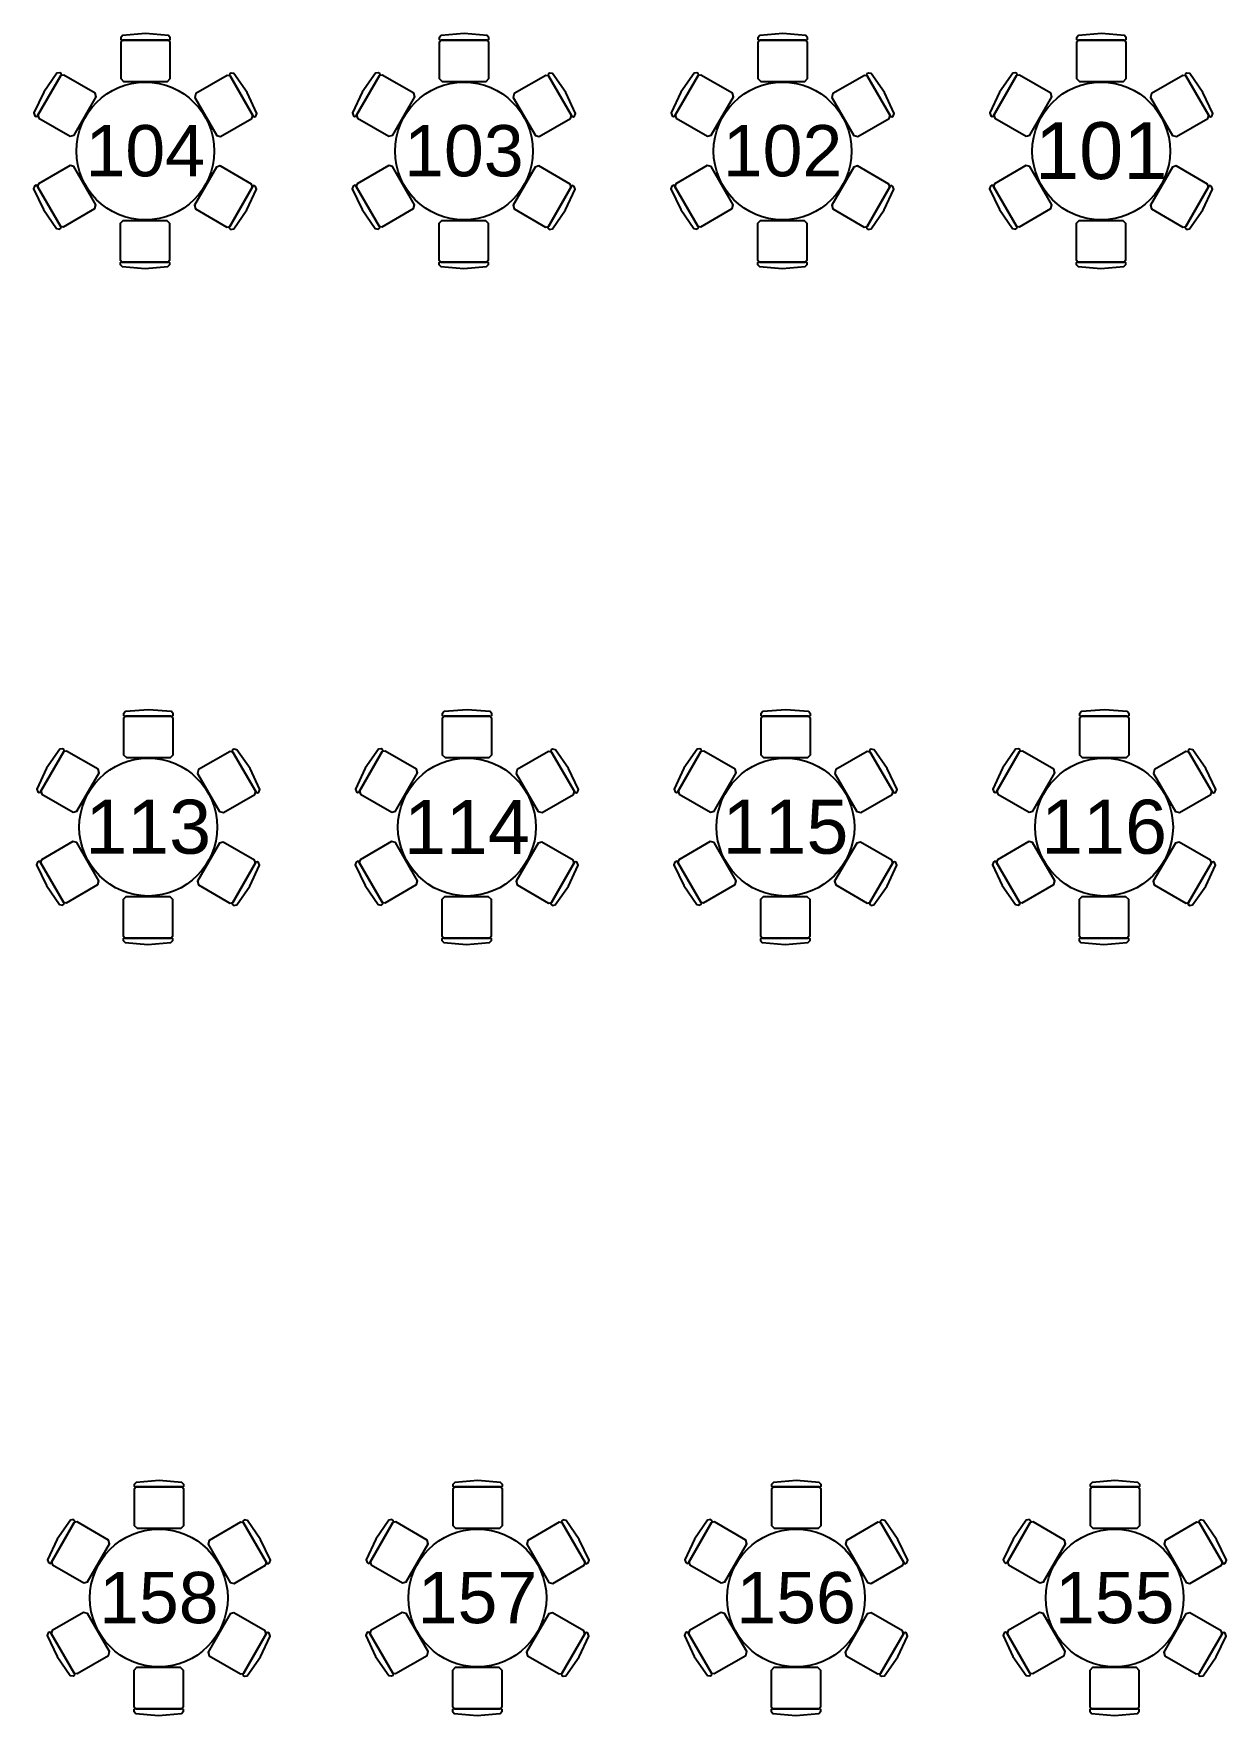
# Model space of a CAD drawing. Header units: metres. Extents: x 19 to 194, y 62 to 154.
# Drawn here: x 56.83 to 70.02, y 82.92 to 101.52 of the extents above; entities that cross this region are included whole.
import ezdxf

# ---------------------------------------------------------------- set-up
doc = ezdxf.new("R2010")
doc.units = ezdxf.units.M
doc.header["$MEASUREMENT"] = 0
doc.layers.add('[labels]', color=7, linetype='Continuous')
doc.layers.add('Layer 15', color=7, linetype='Continuous')
doc.styles.add('Arial', font='Arial.ttf')

msp = doc.modelspace()

# ---------------------------------------------------------------- linework, layer by layer
at = {"layer": 'Layer 15', "color": 18, "lineweight": 25, "true_color": 0x000000}
for points in [[(58.3166, 101.4458), (58.3272, 101.444), (58.3378, 101.4541), (58.3378, 101.4716), (58.3171, 101.4966), (58.0635, 101.5175), (57.8098, 101.4966), (57.7891, 101.4716), (57.7891, 101.4541), (57.7997, 101.444), (57.8103, 101.4458), (57.7891, 101.4207), (57.7891, 101.0197), (57.8196, 100.9892), (58.3073, 100.9892), (58.3378, 101.0197), (58.3378, 101.4207), (58.3166, 101.4458), (57.8103, 101.4458)], [(61.8406, 101.4458), (61.8512, 101.444), (61.8618, 101.4541), (61.8618, 101.4716), (61.8411, 101.4966), (61.5875, 101.5175), (61.3338, 101.4966), (61.3131, 101.4716), (61.3131, 101.4541), (61.3237, 101.444), (61.3343, 101.4458), (61.3131, 101.4207), (61.3131, 101.0197), (61.3436, 100.9892), (61.8313, 100.9892), (61.8618, 101.0197), (61.8618, 101.4207), (61.8406, 101.4458), (61.3343, 101.4458)], [(65.3646, 101.4458), (65.3752, 101.444), (65.3858, 101.4541), (65.3858, 101.4716), (65.3651, 101.4966), (65.1115, 101.5175), (64.8578, 101.4966), (64.8371, 101.4716), (64.8371, 101.4541), (64.8477, 101.444), (64.8583, 101.4458), (64.8371, 101.4207), (64.8371, 101.0197), (64.8676, 100.9892), (65.3553, 100.9892), (65.3858, 101.0197), (65.3858, 101.4207), (65.3646, 101.4458), (64.8583, 101.4458)], [(68.8886, 101.4458), (68.8992, 101.444), (68.9098, 101.4541), (68.9098, 101.4716), (68.8891, 101.4966), (68.6355, 101.5175), (68.3818, 101.4966), (68.3611, 101.4716), (68.3611, 101.4541), (68.3717, 101.444), (68.3823, 101.4458), (68.3611, 101.4207), (68.3611, 101.0197), (68.3916, 100.9892), (68.8793, 100.9892), (68.9098, 101.0197), (68.9098, 101.4207), (68.8886, 101.4458), (68.3823, 101.4458)], [(57.1262, 101.0537), (57.1331, 101.062), (57.1296, 101.0763), (57.1144, 101.085), (57.0824, 101.0795), (56.9375, 100.8704), (56.8288, 100.6402), (56.8401, 100.6098), (56.8552, 100.6011), (56.8693, 100.6052), (56.8731, 100.6153), (56.8842, 100.5844), (57.2315, 100.3839), (57.2731, 100.395), (57.5169, 100.8174), (57.5058, 100.859), (57.1585, 101.0595), (57.1262, 101.0537), (56.8731, 100.6153)], [(59.2513, 100.6109), (59.255, 100.6008), (59.2691, 100.5967), (59.2843, 100.6054), (59.2955, 100.6358), (59.1869, 100.866), (59.0419, 101.0751), (59.0099, 101.0806), (58.9948, 101.0719), (58.9913, 101.0576), (58.9982, 101.0493), (58.9658, 101.0551), (58.6186, 100.8546), (58.6074, 100.813), (58.8512, 100.3906), (58.8929, 100.3795), (59.2402, 100.58), (59.2513, 100.6109), (58.9982, 101.0493)], [(60.6502, 101.0537), (60.6571, 101.062), (60.6536, 101.0763), (60.6384, 101.085), (60.6064, 101.0795), (60.4615, 100.8704), (60.3528, 100.6402), (60.3641, 100.6098), (60.3792, 100.6011), (60.3933, 100.6052), (60.3971, 100.6153), (60.4082, 100.5844), (60.7555, 100.3839), (60.7971, 100.395), (61.0409, 100.8174), (61.0298, 100.859), (60.6825, 101.0595), (60.6502, 101.0537), (60.3971, 100.6153)], [(62.7753, 100.6109), (62.779, 100.6008), (62.7931, 100.5967), (62.8083, 100.6054), (62.8195, 100.6358), (62.7109, 100.866), (62.5659, 101.0751), (62.5339, 101.0806), (62.5188, 101.0719), (62.5153, 101.0576), (62.5222, 101.0493), (62.4898, 101.0551), (62.1426, 100.8546), (62.1314, 100.813), (62.3752, 100.3906), (62.4169, 100.3795), (62.7642, 100.58), (62.7753, 100.6109), (62.5222, 101.0493)], [(64.1742, 101.0537), (64.1811, 101.062), (64.1776, 101.0763), (64.1624, 101.085), (64.1304, 101.0795), (63.9855, 100.8704), (63.8768, 100.6402), (63.8881, 100.6098), (63.9032, 100.6011), (63.9173, 100.6052), (63.9211, 100.6153), (63.9322, 100.5844), (64.2795, 100.3839), (64.3211, 100.395), (64.5649, 100.8174), (64.5538, 100.859), (64.2065, 101.0595), (64.1742, 101.0537), (63.9211, 100.6153)], [(66.2993, 100.6109), (66.303, 100.6008), (66.3171, 100.5967), (66.3323, 100.6054), (66.3435, 100.6358), (66.2349, 100.866), (66.0899, 101.0751), (66.0579, 101.0806), (66.0428, 101.0719), (66.0393, 101.0576), (66.0462, 101.0493), (66.0138, 101.0551), (65.6666, 100.8546), (65.6554, 100.813), (65.8992, 100.3906), (65.9409, 100.3795), (66.2882, 100.58), (66.2993, 100.6109), (66.0462, 101.0493)], [(67.6982, 101.0537), (67.7051, 101.062), (67.7016, 101.0763), (67.6864, 101.085), (67.6544, 101.0795), (67.5095, 100.8704), (67.4008, 100.6402), (67.4121, 100.6098), (67.4272, 100.6011), (67.4413, 100.6052), (67.4451, 100.6153), (67.4562, 100.5844), (67.8035, 100.3839), (67.8451, 100.395), (68.0889, 100.8174), (68.0778, 100.859), (67.7305, 101.0595), (67.6982, 101.0537), (67.4451, 100.6153)], [(69.8233, 100.6109), (69.827, 100.6008), (69.8411, 100.5967), (69.8563, 100.6054), (69.8675, 100.6358), (69.7589, 100.866), (69.6139, 101.0751), (69.5819, 101.0806), (69.5668, 101.0719), (69.5633, 101.0576), (69.5702, 101.0493), (69.5378, 101.0551), (69.1906, 100.8546), (69.1794, 100.813), (69.4232, 100.3906), (69.4649, 100.3795), (69.8122, 100.58), (69.8233, 100.6109), (69.5702, 101.0493)], [(56.8706, 99.8267), (56.8668, 99.8368), (56.8527, 99.8409), (56.8376, 99.8322), (56.8263, 99.8017), (56.935, 99.5716), (57.0799, 99.3624), (57.1119, 99.357), (57.1271, 99.3657), (57.1306, 99.38), (57.1237, 99.3883), (57.156, 99.3824), (57.5033, 99.583), (57.5144, 99.6246), (57.2706, 100.0469), (57.229, 100.0581), (56.8817, 99.8576), (56.8706, 99.8267), (57.1237, 99.3883)], [(60.3946, 99.8267), (60.3908, 99.8368), (60.3767, 99.8409), (60.3616, 99.8322), (60.3503, 99.8017), (60.459, 99.5716), (60.6039, 99.3624), (60.6359, 99.357), (60.6511, 99.3657), (60.6546, 99.38), (60.6477, 99.3883), (60.68, 99.3824), (61.0273, 99.583), (61.0384, 99.6246), (60.7946, 100.0469), (60.753, 100.0581), (60.4057, 99.8576), (60.3946, 99.8267), (60.6477, 99.3883)], [(63.9186, 99.8267), (63.9148, 99.8368), (63.9007, 99.8409), (63.8856, 99.8322), (63.8743, 99.8017), (63.983, 99.5716), (64.1279, 99.3624), (64.1599, 99.357), (64.1751, 99.3657), (64.1786, 99.38), (64.1717, 99.3883), (64.204, 99.3824), (64.5513, 99.583), (64.5624, 99.6246), (64.3186, 100.0469), (64.277, 100.0581), (63.9297, 99.8576), (63.9186, 99.8267), (64.1717, 99.3883)], [(67.4426, 99.8267), (67.4388, 99.8368), (67.4247, 99.8409), (67.4096, 99.8322), (67.3983, 99.8017), (67.507, 99.5716), (67.6519, 99.3624), (67.6839, 99.357), (67.6991, 99.3657), (67.7026, 99.38), (67.6957, 99.3883), (67.728, 99.3824), (68.0753, 99.583), (68.0864, 99.6246), (67.8426, 100.0469), (67.801, 100.0581), (67.4537, 99.8576), (67.4426, 99.8267), (67.6957, 99.3883)], [(58.9956, 99.384), (58.9887, 99.3757), (58.9922, 99.3614), (59.0073, 99.3527), (59.0393, 99.3581), (59.1843, 99.5673), (59.2929, 99.7974), (59.2817, 99.8279), (59.2665, 99.8366), (59.2524, 99.8325), (59.2487, 99.8224), (59.2376, 99.8533), (58.8903, 100.0538), (58.8486, 100.0426), (58.6048, 99.6203), (58.616, 99.5787), (58.9632, 99.3781), (58.9956, 99.384), (59.2487, 99.8224)], [(62.5196, 99.384), (62.5127, 99.3757), (62.5162, 99.3614), (62.5313, 99.3527), (62.5633, 99.3581), (62.7083, 99.5673), (62.8169, 99.7974), (62.8057, 99.8279), (62.7905, 99.8366), (62.7764, 99.8325), (62.7727, 99.8224), (62.7616, 99.8533), (62.4143, 100.0538), (62.3726, 100.0426), (62.1288, 99.6203), (62.14, 99.5787), (62.4872, 99.3781), (62.5196, 99.384), (62.7727, 99.8224)], [(66.0436, 99.384), (66.0367, 99.3757), (66.0402, 99.3614), (66.0553, 99.3527), (66.0873, 99.3581), (66.2323, 99.5673), (66.3409, 99.7974), (66.3297, 99.8279), (66.3145, 99.8366), (66.3004, 99.8325), (66.2967, 99.8224), (66.2856, 99.8533), (65.9383, 100.0538), (65.8966, 100.0426), (65.6528, 99.6203), (65.664, 99.5787), (66.0112, 99.3781), (66.0436, 99.384), (66.2967, 99.8224)], [(69.5676, 99.384), (69.5607, 99.3757), (69.5642, 99.3614), (69.5793, 99.3527), (69.6113, 99.3581), (69.7563, 99.5673), (69.8649, 99.7974), (69.8537, 99.8279), (69.8385, 99.8366), (69.8244, 99.8325), (69.8207, 99.8224), (69.8096, 99.8533), (69.4623, 100.0538), (69.4206, 100.0426), (69.1768, 99.6203), (69.188, 99.5787), (69.5352, 99.3781), (69.5676, 99.384), (69.8207, 99.8224)], [(57.8053, 98.9918), (57.7947, 98.9936), (57.7841, 98.9835), (57.7841, 98.966), (57.8048, 98.941), (58.0585, 98.9201), (58.3121, 98.941), (58.3328, 98.966), (58.3328, 98.9835), (58.3222, 98.9936), (58.3116, 98.9918), (58.3328, 99.0169), (58.3328, 99.4179), (58.3023, 99.4484), (57.8146, 99.4484), (57.7841, 99.4179), (57.7841, 99.0169), (57.8053, 98.9918), (58.3116, 98.9918)], [(61.3293, 98.9918), (61.3187, 98.9936), (61.3081, 98.9835), (61.3081, 98.966), (61.3288, 98.941), (61.5825, 98.9201), (61.8361, 98.941), (61.8568, 98.966), (61.8568, 98.9835), (61.8462, 98.9936), (61.8356, 98.9918), (61.8568, 99.0169), (61.8568, 99.4179), (61.8263, 99.4484), (61.3386, 99.4484), (61.3081, 99.4179), (61.3081, 99.0169), (61.3293, 98.9918), (61.8356, 98.9918)], [(64.8533, 98.9918), (64.8427, 98.9936), (64.8321, 98.9835), (64.8321, 98.966), (64.8528, 98.941), (65.1065, 98.9201), (65.3601, 98.941), (65.3808, 98.966), (65.3808, 98.9835), (65.3702, 98.9936), (65.3596, 98.9918), (65.3808, 99.0169), (65.3808, 99.4179), (65.3503, 99.4484), (64.8626, 99.4484), (64.8321, 99.4179), (64.8321, 99.0169), (64.8533, 98.9918), (65.3596, 98.9918)], [(68.3773, 98.9918), (68.3667, 98.9936), (68.3561, 98.9835), (68.3561, 98.966), (68.3768, 98.941), (68.6305, 98.9201), (68.8841, 98.941), (68.9048, 98.966), (68.9048, 98.9835), (68.8942, 98.9936), (68.8836, 98.9918), (68.9048, 99.0169), (68.9048, 99.4179), (68.8743, 99.4484), (68.3866, 99.4484), (68.3561, 99.4179), (68.3561, 99.0169), (68.3773, 98.9918), (68.8836, 98.9918)], [(58.3491, 93.9698), (58.3597, 93.968), (58.3703, 93.9781), (58.3703, 93.9956), (58.3496, 94.0206), (58.096, 94.0415), (57.8423, 94.0206), (57.8216, 93.9956), (57.8216, 93.9781), (57.8322, 93.968), (57.8428, 93.9698), (57.8216, 93.9447), (57.8216, 93.5437), (57.8521, 93.5132), (58.3398, 93.5132), (58.3703, 93.5437), (58.3703, 93.9447), (58.3491, 93.9698), (57.8428, 93.9698)], [(61.8731, 93.9698), (61.8837, 93.968), (61.8943, 93.9781), (61.8943, 93.9956), (61.8736, 94.0206), (61.62, 94.0415), (61.3663, 94.0206), (61.3456, 93.9956), (61.3456, 93.9781), (61.3562, 93.968), (61.3668, 93.9698), (61.3456, 93.9447), (61.3456, 93.5437), (61.3761, 93.5132), (61.8638, 93.5132), (61.8943, 93.5437), (61.8943, 93.9447), (61.8731, 93.9698), (61.3668, 93.9698)], [(65.3971, 93.9698), (65.4077, 93.968), (65.4183, 93.9781), (65.4183, 93.9956), (65.3976, 94.0206), (65.144, 94.0415), (64.8903, 94.0206), (64.8696, 93.9956), (64.8696, 93.9781), (64.8802, 93.968), (64.8908, 93.9698), (64.8696, 93.9447), (64.8696, 93.5437), (64.9001, 93.5132), (65.3878, 93.5132), (65.4183, 93.5437), (65.4183, 93.9447), (65.3971, 93.9698), (64.8908, 93.9698)], [(68.9211, 93.9698), (68.9317, 93.968), (68.9423, 93.9781), (68.9423, 93.9956), (68.9216, 94.0206), (68.668, 94.0415), (68.4143, 94.0206), (68.3936, 93.9956), (68.3936, 93.9781), (68.4042, 93.968), (68.4148, 93.9698), (68.3936, 93.9447), (68.3936, 93.5437), (68.4241, 93.5132), (68.9118, 93.5132), (68.9423, 93.5437), (68.9423, 93.9447), (68.9211, 93.9698), (68.4148, 93.9698)], [(57.1587, 93.5777), (57.1656, 93.586), (57.1621, 93.6003), (57.1469, 93.609), (57.1149, 93.6035), (56.97, 93.3944), (56.8613, 93.1642), (56.8726, 93.1338), (56.8877, 93.1251), (56.9018, 93.1292), (56.9056, 93.1393), (56.9167, 93.1084), (57.264, 92.9079), (57.3056, 92.919), (57.5494, 93.3414), (57.5383, 93.383), (57.191, 93.5835), (57.1587, 93.5777), (56.9056, 93.1393)], [(59.2838, 93.1349), (59.2875, 93.1248), (59.3016, 93.1207), (59.3168, 93.1294), (59.328, 93.1598), (59.2194, 93.39), (59.0744, 93.5991), (59.0424, 93.6046), (59.0273, 93.5959), (59.0238, 93.5816), (59.0307, 93.5733), (58.9983, 93.5791), (58.6511, 93.3786), (58.6399, 93.337), (58.8837, 92.9146), (58.9254, 92.9035), (59.2727, 93.104), (59.2838, 93.1349), (59.0307, 93.5733)], [(60.6827, 93.5777), (60.6896, 93.586), (60.6861, 93.6003), (60.6709, 93.609), (60.6389, 93.6035), (60.494, 93.3944), (60.3853, 93.1642), (60.3966, 93.1338), (60.4117, 93.1251), (60.4258, 93.1292), (60.4296, 93.1393), (60.4407, 93.1084), (60.788, 92.9079), (60.8296, 92.919), (61.0734, 93.3414), (61.0623, 93.383), (60.715, 93.5835), (60.6827, 93.5777), (60.4296, 93.1393)], [(62.8078, 93.1349), (62.8115, 93.1248), (62.8256, 93.1207), (62.8408, 93.1294), (62.852, 93.1598), (62.7434, 93.39), (62.5984, 93.5991), (62.5664, 93.6046), (62.5513, 93.5959), (62.5478, 93.5816), (62.5547, 93.5733), (62.5223, 93.5791), (62.1751, 93.3786), (62.1639, 93.337), (62.4077, 92.9146), (62.4494, 92.9035), (62.7967, 93.104), (62.8078, 93.1349), (62.5547, 93.5733)], [(64.2067, 93.5777), (64.2136, 93.586), (64.2101, 93.6003), (64.1949, 93.609), (64.1629, 93.6035), (64.018, 93.3944), (63.9093, 93.1642), (63.9206, 93.1338), (63.9357, 93.1251), (63.9498, 93.1292), (63.9536, 93.1393), (63.9647, 93.1084), (64.312, 92.9079), (64.3536, 92.919), (64.5974, 93.3414), (64.5863, 93.383), (64.239, 93.5835), (64.2067, 93.5777), (63.9536, 93.1393)], [(66.3318, 93.1349), (66.3355, 93.1248), (66.3496, 93.1207), (66.3648, 93.1294), (66.376, 93.1598), (66.2674, 93.39), (66.1224, 93.5991), (66.0904, 93.6046), (66.0753, 93.5959), (66.0718, 93.5816), (66.0787, 93.5733), (66.0463, 93.5791), (65.6991, 93.3786), (65.6879, 93.337), (65.9317, 92.9146), (65.9734, 92.9035), (66.3207, 93.104), (66.3318, 93.1349), (66.0787, 93.5733)], [(67.7307, 93.5777), (67.7376, 93.586), (67.7341, 93.6003), (67.7189, 93.609), (67.6869, 93.6035), (67.542, 93.3944), (67.4333, 93.1642), (67.4446, 93.1338), (67.4597, 93.1251), (67.4738, 93.1292), (67.4776, 93.1393), (67.4887, 93.1084), (67.836, 92.9079), (67.8776, 92.919), (68.1214, 93.3414), (68.1103, 93.383), (67.763, 93.5835), (67.7307, 93.5777), (67.4776, 93.1393)], [(69.8558, 93.1349), (69.8595, 93.1248), (69.8736, 93.1207), (69.8888, 93.1294), (69.9, 93.1598), (69.7914, 93.39), (69.6464, 93.5991), (69.6144, 93.6046), (69.5993, 93.5959), (69.5958, 93.5816), (69.6027, 93.5733), (69.5703, 93.5791), (69.2231, 93.3786), (69.2119, 93.337), (69.4557, 92.9146), (69.4974, 92.9035), (69.8447, 93.104), (69.8558, 93.1349), (69.6027, 93.5733)], [(56.9031, 92.3507), (56.8993, 92.3608), (56.8852, 92.3649), (56.8701, 92.3562), (56.8588, 92.3257), (56.9675, 92.0956), (57.1124, 91.8864), (57.1444, 91.881), (57.1596, 91.8897), (57.1631, 91.904), (57.1562, 91.9123), (57.1885, 91.9064), (57.5358, 92.107), (57.5469, 92.1486), (57.3031, 92.5709), (57.2615, 92.5821), (56.9142, 92.3816), (56.9031, 92.3507), (57.1562, 91.9123)], [(59.0281, 91.908), (59.0212, 91.8997), (59.0247, 91.8854), (59.0398, 91.8767), (59.0718, 91.8821), (59.2168, 92.0913), (59.3254, 92.3214), (59.3142, 92.3519), (59.299, 92.3606), (59.2849, 92.3565), (59.2812, 92.3464), (59.2701, 92.3773), (58.9228, 92.5778), (58.8811, 92.5666), (58.6373, 92.1443), (58.6485, 92.1027), (58.9957, 91.9021), (59.0281, 91.908), (59.2812, 92.3464)], [(60.4271, 92.3507), (60.4233, 92.3608), (60.4092, 92.3649), (60.3941, 92.3562), (60.3828, 92.3257), (60.4915, 92.0956), (60.6364, 91.8864), (60.6684, 91.881), (60.6836, 91.8897), (60.6871, 91.904), (60.6802, 91.9123), (60.7125, 91.9064), (61.0598, 92.107), (61.0709, 92.1486), (60.8271, 92.5709), (60.7855, 92.5821), (60.4382, 92.3816), (60.4271, 92.3507), (60.6802, 91.9123)], [(62.5521, 91.908), (62.5452, 91.8997), (62.5487, 91.8854), (62.5638, 91.8767), (62.5958, 91.8821), (62.7408, 92.0913), (62.8494, 92.3214), (62.8382, 92.3519), (62.823, 92.3606), (62.8089, 92.3565), (62.8052, 92.3464), (62.7941, 92.3773), (62.4468, 92.5778), (62.4051, 92.5666), (62.1613, 92.1443), (62.1725, 92.1027), (62.5197, 91.9021), (62.5521, 91.908), (62.8052, 92.3464)], [(63.9511, 92.3507), (63.9473, 92.3608), (63.9332, 92.3649), (63.9181, 92.3562), (63.9068, 92.3257), (64.0155, 92.0956), (64.1604, 91.8864), (64.1924, 91.881), (64.2076, 91.8897), (64.2111, 91.904), (64.2042, 91.9123), (64.2365, 91.9064), (64.5838, 92.107), (64.5949, 92.1486), (64.3511, 92.5709), (64.3095, 92.5821), (63.9622, 92.3816), (63.9511, 92.3507), (64.2042, 91.9123)], [(66.0761, 91.908), (66.0692, 91.8997), (66.0727, 91.8854), (66.0878, 91.8767), (66.1198, 91.8821), (66.2648, 92.0913), (66.3734, 92.3214), (66.3622, 92.3519), (66.347, 92.3606), (66.3329, 92.3565), (66.3292, 92.3464), (66.3181, 92.3773), (65.9708, 92.5778), (65.9291, 92.5666), (65.6853, 92.1443), (65.6965, 92.1027), (66.0437, 91.9021), (66.0761, 91.908), (66.3292, 92.3464)], [(67.4751, 92.3507), (67.4713, 92.3608), (67.4572, 92.3649), (67.4421, 92.3562), (67.4308, 92.3257), (67.5395, 92.0956), (67.6844, 91.8864), (67.7164, 91.881), (67.7316, 91.8897), (67.7351, 91.904), (67.7282, 91.9123), (67.7605, 91.9064), (68.1078, 92.107), (68.1189, 92.1486), (67.8751, 92.5709), (67.8335, 92.5821), (67.4862, 92.3816), (67.4751, 92.3507), (67.7282, 91.9123)], [(69.6001, 91.908), (69.5932, 91.8997), (69.5967, 91.8854), (69.6118, 91.8767), (69.6438, 91.8821), (69.7888, 92.0913), (69.8974, 92.3214), (69.8862, 92.3519), (69.871, 92.3606), (69.8569, 92.3565), (69.8532, 92.3464), (69.8421, 92.3773), (69.4948, 92.5778), (69.4531, 92.5666), (69.2093, 92.1443), (69.2205, 92.1027), (69.5677, 91.9021), (69.6001, 91.908), (69.8532, 92.3464)], [(57.8378, 91.5158), (57.8272, 91.5176), (57.8166, 91.5075), (57.8166, 91.49), (57.8373, 91.465), (58.091, 91.4441), (58.3446, 91.465), (58.3653, 91.49), (58.3653, 91.5075), (58.3547, 91.5176), (58.3441, 91.5158), (58.3653, 91.5409), (58.3653, 91.9419), (58.3348, 91.9724), (57.8471, 91.9724), (57.8166, 91.9419), (57.8166, 91.5409), (57.8378, 91.5158), (58.3441, 91.5158)], [(61.3618, 91.5158), (61.3512, 91.5176), (61.3406, 91.5075), (61.3406, 91.49), (61.3613, 91.465), (61.615, 91.4441), (61.8686, 91.465), (61.8893, 91.49), (61.8893, 91.5075), (61.8787, 91.5176), (61.8681, 91.5158), (61.8893, 91.5409), (61.8893, 91.9419), (61.8588, 91.9724), (61.3711, 91.9724), (61.3406, 91.9419), (61.3406, 91.5409), (61.3618, 91.5158), (61.8681, 91.5158)], [(64.8858, 91.5158), (64.8752, 91.5176), (64.8646, 91.5075), (64.8646, 91.49), (64.8853, 91.465), (65.139, 91.4441), (65.3926, 91.465), (65.4133, 91.49), (65.4133, 91.5075), (65.4027, 91.5176), (65.3921, 91.5158), (65.4133, 91.5409), (65.4133, 91.9419), (65.3828, 91.9724), (64.8951, 91.9724), (64.8646, 91.9419), (64.8646, 91.5409), (64.8858, 91.5158), (65.3921, 91.5158)], [(68.4098, 91.5158), (68.3992, 91.5176), (68.3886, 91.5075), (68.3886, 91.49), (68.4093, 91.465), (68.663, 91.4441), (68.9166, 91.465), (68.9373, 91.49), (68.9373, 91.5075), (68.9267, 91.5176), (68.9161, 91.5158), (68.9373, 91.5409), (68.9373, 91.9419), (68.9068, 91.9724), (68.4191, 91.9724), (68.3886, 91.9419), (68.3886, 91.5409), (68.4098, 91.5158), (68.9161, 91.5158)], [(58.4666, 85.4458), (58.4772, 85.444), (58.4878, 85.4541), (58.4878, 85.4716), (58.4671, 85.4966), (58.2135, 85.5175), (57.9598, 85.4966), (57.9391, 85.4716), (57.9391, 85.4541), (57.9497, 85.444), (57.9603, 85.4458), (57.9391, 85.4207), (57.9391, 85.0197), (57.9696, 84.9892), (58.4573, 84.9892), (58.4878, 85.0197), (58.4878, 85.4207), (58.4666, 85.4458), (57.9603, 85.4458)], [(61.9906, 85.4458), (62.0012, 85.444), (62.0118, 85.4541), (62.0118, 85.4716), (61.9911, 85.4966), (61.7375, 85.5175), (61.4838, 85.4966), (61.4631, 85.4716), (61.4631, 85.4541), (61.4737, 85.444), (61.4843, 85.4458), (61.4631, 85.4207), (61.4631, 85.0197), (61.4936, 84.9892), (61.9813, 84.9892), (62.0118, 85.0197), (62.0118, 85.4207), (61.9906, 85.4458), (61.4843, 85.4458)], [(65.5146, 85.4458), (65.5252, 85.444), (65.5358, 85.4541), (65.5358, 85.4716), (65.5151, 85.4966), (65.2615, 85.5175), (65.0078, 85.4966), (64.9871, 85.4716), (64.9871, 85.4541), (64.9977, 85.444), (65.0083, 85.4458), (64.9871, 85.4207), (64.9871, 85.0197), (65.0176, 84.9892), (65.5053, 84.9892), (65.5358, 85.0197), (65.5358, 85.4207), (65.5146, 85.4458), (65.0083, 85.4458)], [(69.0386, 85.4458), (69.0492, 85.444), (69.0598, 85.4541), (69.0598, 85.4716), (69.0391, 85.4966), (68.7855, 85.5175), (68.5318, 85.4966), (68.5111, 85.4716), (68.5111, 85.4541), (68.5217, 85.444), (68.5323, 85.4458), (68.5111, 85.4207), (68.5111, 85.0197), (68.5416, 84.9892), (69.0293, 84.9892), (69.0598, 85.0197), (69.0598, 85.4207), (69.0386, 85.4458), (68.5323, 85.4458)], [(57.2762, 85.0537), (57.2831, 85.062), (57.2796, 85.0763), (57.2644, 85.085), (57.2324, 85.0795), (57.0875, 84.8704), (56.9788, 84.6402), (56.9901, 84.6098), (57.0052, 84.6011), (57.0193, 84.6052), (57.0231, 84.6153), (57.0342, 84.5844), (57.3815, 84.3839), (57.4231, 84.395), (57.6669, 84.8174), (57.6558, 84.859), (57.3085, 85.0595), (57.2762, 85.0537), (57.0231, 84.6153)], [(59.4013, 84.6109), (59.405, 84.6008), (59.4191, 84.5967), (59.4343, 84.6054), (59.4455, 84.6358), (59.3369, 84.866), (59.1919, 85.0751), (59.1599, 85.0806), (59.1448, 85.0719), (59.1413, 85.0576), (59.1482, 85.0493), (59.1158, 85.0551), (58.7686, 84.8546), (58.7574, 84.813), (59.0012, 84.3906), (59.0429, 84.3795), (59.3902, 84.58), (59.4013, 84.6109), (59.1482, 85.0493)], [(60.8002, 85.0537), (60.8071, 85.062), (60.8036, 85.0763), (60.7884, 85.085), (60.7564, 85.0795), (60.6115, 84.8704), (60.5028, 84.6402), (60.5141, 84.6098), (60.5292, 84.6011), (60.5433, 84.6052), (60.5471, 84.6153), (60.5582, 84.5844), (60.9055, 84.3839), (60.9471, 84.395), (61.1909, 84.8174), (61.1798, 84.859), (60.8325, 85.0595), (60.8002, 85.0537), (60.5471, 84.6153)], [(62.9253, 84.6109), (62.929, 84.6008), (62.9431, 84.5967), (62.9583, 84.6054), (62.9695, 84.6358), (62.8609, 84.866), (62.7159, 85.0751), (62.6839, 85.0806), (62.6688, 85.0719), (62.6653, 85.0576), (62.6722, 85.0493), (62.6398, 85.0551), (62.2926, 84.8546), (62.2814, 84.813), (62.5252, 84.3906), (62.5669, 84.3795), (62.9142, 84.58), (62.9253, 84.6109), (62.6722, 85.0493)], [(64.3242, 85.0537), (64.3311, 85.062), (64.3276, 85.0763), (64.3124, 85.085), (64.2804, 85.0795), (64.1355, 84.8704), (64.0268, 84.6402), (64.0381, 84.6098), (64.0532, 84.6011), (64.0673, 84.6052), (64.0711, 84.6153), (64.0822, 84.5844), (64.4295, 84.3839), (64.4711, 84.395), (64.7149, 84.8174), (64.7038, 84.859), (64.3565, 85.0595), (64.3242, 85.0537), (64.0711, 84.6153)], [(66.4493, 84.6109), (66.453, 84.6008), (66.4671, 84.5967), (66.4823, 84.6054), (66.4935, 84.6358), (66.3849, 84.866), (66.2399, 85.0751), (66.2079, 85.0806), (66.1928, 85.0719), (66.1893, 85.0576), (66.1962, 85.0493), (66.1638, 85.0551), (65.8166, 84.8546), (65.8054, 84.813), (66.0492, 84.3906), (66.0909, 84.3795), (66.4382, 84.58), (66.4493, 84.6109), (66.1962, 85.0493)], [(67.8482, 85.0537), (67.8551, 85.062), (67.8516, 85.0763), (67.8364, 85.085), (67.8044, 85.0795), (67.6595, 84.8704), (67.5508, 84.6402), (67.5621, 84.6098), (67.5772, 84.6011), (67.5913, 84.6052), (67.5951, 84.6153), (67.6062, 84.5844), (67.9535, 84.3839), (67.9951, 84.395), (68.2389, 84.8174), (68.2278, 84.859), (67.8805, 85.0595), (67.8482, 85.0537), (67.5951, 84.6153)], [(69.9733, 84.6109), (69.977, 84.6008), (69.9911, 84.5967), (70.0063, 84.6054), (70.0175, 84.6358), (69.9089, 84.866), (69.7639, 85.0751), (69.7319, 85.0806), (69.7168, 85.0719), (69.7133, 85.0576), (69.7202, 85.0493), (69.6878, 85.0551), (69.3406, 84.8546), (69.3294, 84.813), (69.5732, 84.3906), (69.6149, 84.3795), (69.9622, 84.58), (69.9733, 84.6109), (69.7202, 85.0493)], [(57.0206, 83.8267), (57.0168, 83.8368), (57.0027, 83.8409), (56.9876, 83.8322), (56.9763, 83.8017), (57.085, 83.5716), (57.2299, 83.3624), (57.2619, 83.357), (57.2771, 83.3657), (57.2806, 83.38), (57.2737, 83.3883), (57.306, 83.3824), (57.6533, 83.583), (57.6644, 83.6246), (57.4206, 84.0469), (57.379, 84.0581), (57.0317, 83.8576), (57.0206, 83.8267), (57.2737, 83.3883)], [(59.1456, 83.384), (59.1387, 83.3757), (59.1422, 83.3614), (59.1573, 83.3527), (59.1893, 83.3581), (59.3343, 83.5673), (59.4429, 83.7974), (59.4317, 83.8279), (59.4165, 83.8366), (59.4024, 83.8325), (59.3987, 83.8224), (59.3876, 83.8533), (59.0403, 84.0538), (58.9986, 84.0426), (58.7548, 83.6203), (58.766, 83.5787), (59.1132, 83.3781), (59.1456, 83.384), (59.3987, 83.8224)], [(60.5446, 83.8267), (60.5408, 83.8368), (60.5267, 83.8409), (60.5116, 83.8322), (60.5003, 83.8017), (60.609, 83.5716), (60.7539, 83.3624), (60.7859, 83.357), (60.8011, 83.3657), (60.8046, 83.38), (60.7977, 83.3883), (60.83, 83.3824), (61.1773, 83.583), (61.1884, 83.6246), (60.9446, 84.0469), (60.903, 84.0581), (60.5557, 83.8576), (60.5446, 83.8267), (60.7977, 83.3883)], [(62.6696, 83.384), (62.6627, 83.3757), (62.6662, 83.3614), (62.6813, 83.3527), (62.7133, 83.3581), (62.8583, 83.5673), (62.9669, 83.7974), (62.9557, 83.8279), (62.9405, 83.8366), (62.9264, 83.8325), (62.9227, 83.8224), (62.9116, 83.8533), (62.5643, 84.0538), (62.5226, 84.0426), (62.2788, 83.6203), (62.29, 83.5787), (62.6372, 83.3781), (62.6696, 83.384), (62.9227, 83.8224)], [(64.0686, 83.8267), (64.0648, 83.8368), (64.0507, 83.8409), (64.0356, 83.8322), (64.0243, 83.8017), (64.133, 83.5716), (64.2779, 83.3624), (64.3099, 83.357), (64.3251, 83.3657), (64.3286, 83.38), (64.3217, 83.3883), (64.354, 83.3824), (64.7013, 83.583), (64.7124, 83.6246), (64.4686, 84.0469), (64.427, 84.0581), (64.0797, 83.8576), (64.0686, 83.8267), (64.3217, 83.3883)], [(66.1936, 83.384), (66.1867, 83.3757), (66.1902, 83.3614), (66.2053, 83.3527), (66.2373, 83.3581), (66.3823, 83.5673), (66.4909, 83.7974), (66.4797, 83.8279), (66.4645, 83.8366), (66.4504, 83.8325), (66.4467, 83.8224), (66.4356, 83.8533), (66.0883, 84.0538), (66.0466, 84.0426), (65.8028, 83.6203), (65.814, 83.5787), (66.1612, 83.3781), (66.1936, 83.384), (66.4467, 83.8224)], [(67.5926, 83.8267), (67.5888, 83.8368), (67.5747, 83.8409), (67.5596, 83.8322), (67.5483, 83.8017), (67.657, 83.5716), (67.8019, 83.3624), (67.8339, 83.357), (67.8491, 83.3657), (67.8526, 83.38), (67.8457, 83.3883), (67.878, 83.3824), (68.2253, 83.583), (68.2364, 83.6246), (67.9926, 84.0469), (67.951, 84.0581), (67.6037, 83.8576), (67.5926, 83.8267), (67.8457, 83.3883)], [(69.7176, 83.384), (69.7107, 83.3757), (69.7142, 83.3614), (69.7293, 83.3527), (69.7613, 83.3581), (69.9063, 83.5673), (70.0149, 83.7974), (70.0037, 83.8279), (69.9885, 83.8366), (69.9744, 83.8325), (69.9707, 83.8224), (69.9596, 83.8533), (69.6123, 84.0538), (69.5706, 84.0426), (69.3268, 83.6203), (69.338, 83.5787), (69.6852, 83.3781), (69.7176, 83.384), (69.9707, 83.8224)], [(57.9553, 82.9918), (57.9447, 82.9936), (57.9341, 82.9835), (57.9341, 82.966), (57.9548, 82.941), (58.2085, 82.9201), (58.4621, 82.941), (58.4828, 82.966), (58.4828, 82.9835), (58.4722, 82.9936), (58.4616, 82.9918), (58.4828, 83.0169), (58.4828, 83.4179), (58.4523, 83.4484), (57.9646, 83.4484), (57.9341, 83.4179), (57.9341, 83.0169), (57.9553, 82.9918), (58.4616, 82.9918)], [(61.4793, 82.9918), (61.4687, 82.9936), (61.4581, 82.9835), (61.4581, 82.966), (61.4788, 82.941), (61.7325, 82.9201), (61.9861, 82.941), (62.0068, 82.966), (62.0068, 82.9835), (61.9962, 82.9936), (61.9856, 82.9918), (62.0068, 83.0169), (62.0068, 83.4179), (61.9763, 83.4484), (61.4886, 83.4484), (61.4581, 83.4179), (61.4581, 83.0169), (61.4793, 82.9918), (61.9856, 82.9918)], [(65.0033, 82.9918), (64.9927, 82.9936), (64.9821, 82.9835), (64.9821, 82.966), (65.0028, 82.941), (65.2565, 82.9201), (65.5101, 82.941), (65.5308, 82.966), (65.5308, 82.9835), (65.5202, 82.9936), (65.5096, 82.9918), (65.5308, 83.0169), (65.5308, 83.4179), (65.5003, 83.4484), (65.0126, 83.4484), (64.9821, 83.4179), (64.9821, 83.0169), (65.0033, 82.9918), (65.5096, 82.9918)], [(68.5273, 82.9918), (68.5167, 82.9936), (68.5061, 82.9835), (68.5061, 82.966), (68.5268, 82.941), (68.7805, 82.9201), (69.0341, 82.941), (69.0548, 82.966), (69.0548, 82.9835), (69.0442, 82.9936), (69.0336, 82.9918), (69.0548, 83.0169), (69.0548, 83.4179), (69.0243, 83.4484), (68.5366, 83.4484), (68.5061, 83.4179), (68.5061, 83.0169), (68.5273, 82.9918), (69.0336, 82.9918)]]:
    msp.add_lwpolyline(points, close=True, dxfattribs=at)
for centre in [(58.0609, 100.2188), (61.5849, 100.2188), (65.1089, 100.2188), (68.6329, 100.2188), (58.0934, 92.7428), (61.6174, 92.7428), (65.1414, 92.7428), (68.6654, 92.7428), (58.2109, 84.2188), (61.7349, 84.2188), (65.2589, 84.2188), (68.7829, 84.2188)]:
    msp.add_circle(centre, 0.762, dxfattribs=at)

# ---------------------------------------------------------------- texts
at = {"layer": '[labels]', "color": 18, "true_color": 0x000000, "width": 1.524, "attachment_point": 5, "line_spacing_factor": 0.85, "style": 'Arial'}
for s, insert, char_height in [('104', (58.0609, 100.2188), 0.56719), ('103', (61.5849, 100.2188), 0.56719), ('102', (65.1089, 100.2188), 0.56719), ('101', (68.6329, 100.2188), 0.62847), ('113', (58.0934, 92.7428), 0.59704), ('114', (61.6174, 92.7428), 0.59704), ('115', (65.1414, 92.7428), 0.59704), ('116', (68.6654, 92.7428), 0.59704), ('158', (58.2109, 84.2188), 0.56719), ('157', (61.7349, 84.2188), 0.56719), ('156', (65.2589, 84.2188), 0.56719), ('155', (68.7829, 84.2188), 0.56719)]:
    msp.add_mtext(s, dxfattribs=dict(at, insert=insert, char_height=char_height))

doc.saveas('drawing.dxf')
